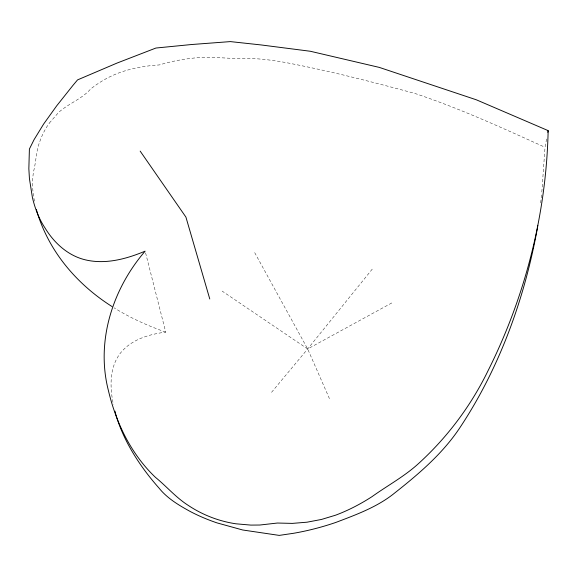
<?xml version="1.0" encoding="UTF-8"?>
<svg xmlns="http://www.w3.org/2000/svg" width="577" height="577" viewBox="0 0 577 577"><rect width="100%" height="100%" fill="white"/><g stroke="black" fill="none" stroke-linecap="round" stroke-linejoin="round"><path stroke-width="0.43" stroke-dasharray="2.88 2.16" d="M546.578 139.021L545.027 147.279L541.789 192.595M540.671 202.852L541.615 194.334M49.312 123.11L58.529 112.508C68.389 103.608 81.631 99.136 90.603 89.06A107.134 104.487 45.3 0 1 119.316 72.738L119.338 72.731C132.147 68.115 145.664 65.771 159.238 64.949C170.489 61.559 182.051 59.28 193.742 58.068C211.687 55.789 229.574 59.431 247.519 58.306C262.737 58.782 277.847 60.859 292.755 63.917C333.78 72.01 374.228 82.461 414.589 93.344C459.263 108.173 502.178 127.892 545.027 147.279M372.259 269.12L307.664 348.962L271.053 392.923M391.783 302.954L307.664 348.962L222.145 291.104M145.584 252.892L165.729 332.128C148.88 334.292 130.727 339.622 119.958 353.708C109.176 368.256 109.868 387.665 113.373 404.564M165.729 332.128C147.77 325.767 130.265 317.934 114.095 307.808M254.702 252.647L307.664 348.962L329.972 399.847M34.476 201.135C32.406 191.477 31.987 181.459 33.516 171.694L33.516 171.665C36.142 161.921 35.976 151.614 39.618 142.086A97.91 82.345 46.4 0 1 49.312 123.11"/><path stroke-width="0.87" d="M548.15 130.626C546.311 214.024 525.351 296.275 488.005 370.816C470.983 405.761 447.254 437.474 418.491 463.598C404.369 476.508 387.477 485.567 372.021 496.646C360.538 504.053 348.393 510.4 335.59 515.189L321.447 519.459L307.029 522.192L292.337 523.389L277.414 523.036L259.816 525.027L250.858 525.099L235.979 523.808C218.928 521.269 202.527 514.929 188.189 505.351C175.956 497.562 166.565 486.404 155.408 477.309L155.372 477.273C143.644 466.151 134.073 452.952 126.377 438.765A190.013 142.454 -82.5 0 1 108.389 390.485C95.732 341.332 112.565 288.882 145.144 251.146C126.5 258.943 105.605 264.655 85.425 259.859C68.093 255.77 54.173 243.011 45.107 228.103A165.181 89.868 -67.1 0 1 32.362 197.247L29.434 178.632L28.85 168.7L29.398 149.032L34.057 139.677L43.643 124.026L56.697 105.815L72.882 85.461L77.549 79.893L117.023 63.073L155.927 48.035L191.55 44.523L230.353 41.602L261.157 44.948L310.318 51.259L379.327 67.408L476.342 99.799L548.15 130.626L547.833 132.306M537.447 227.915L537.8 225.311M537.288 228.773C524.414 299.03 499.538 367.975 459.898 427.68C442.804 453.464 418.96 473.832 394.856 492.859C377.668 506.887 356.471 514.597 335.958 522.387A126.817 57.765 -14.9 0 1 293.635 533.278L279.232 535.398L242.701 529.989L217.031 522.899A114.578 58.479 10.6 0 1 190.352 511.554C178.798 505.221 167.179 498.355 158.855 487.882L158.819 487.846C147.337 474.9 137.124 460.814 128.808 445.624A163.161 90.726 39.1 0 1 115.789 414.423L114.982 411.134M111.981 306.517C83.982 288.788 60.037 263.977 45.641 233.937A145.281 83.687 41.7 0 1 36.351 209.451M140.161 151.109L185.917 217.096L209.776 298.98"/></g></svg>
